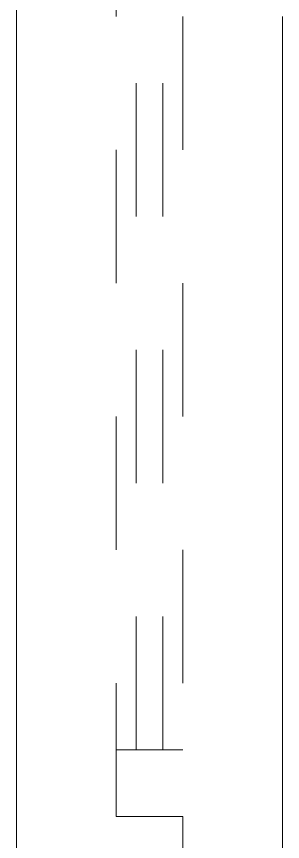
# Model space of a CAD drawing. Header units: metres. Extents: x 78 to 178, y -74 to 157.
# Drawn here: x 117.458 to 117.658, y 99.792 to 100.411 of the extents above; entities that cross this region are included whole.
import ezdxf

# ---------------------------------------------------------------- set-up
doc = ezdxf.new("R2010")
doc.units = ezdxf.units.M
doc.linetypes.add('ACAD_ISO03W100', pattern=[30, 12, -18])
doc.layers.add('envolvente', color=164, linetype='Continuous', lineweight=60)
doc.layers.add('ventanas', color=132, linetype='Continuous', lineweight=9)

msp = doc.modelspace()

# ---------------------------------------------------------------- linework, layer by layer
at = {"layer": 'envolvente', "lineweight": 9}
for p, q in [((117.45784, 98.81091), (117.45784, 102.81091)), ((117.65784, 100.41091), (117.65784, 98.81091))]:
    msp.add_line(p, q, dxfattribs=at)
at = {"layer": 'ventanas', "linetype": 'ACAD_ISO03W100', "ltscale": 0.001}
for p, q in [((117.53284, 98.81091), (117.53284, 100.81091)), ((117.58284, 100.81091), (117.58284, 98.81091)), ((117.54784, 99.86091), (117.54784, 100.71091)), ((117.56784, 99.86091), (117.56784, 100.71091)), ((117.58284, 99.86091), (117.53284, 99.86091)), ((117.58284, 99.81091), (117.53284, 99.81091))]:
    msp.add_line(p, q, dxfattribs=at)

doc.saveas('drawing.dxf')
